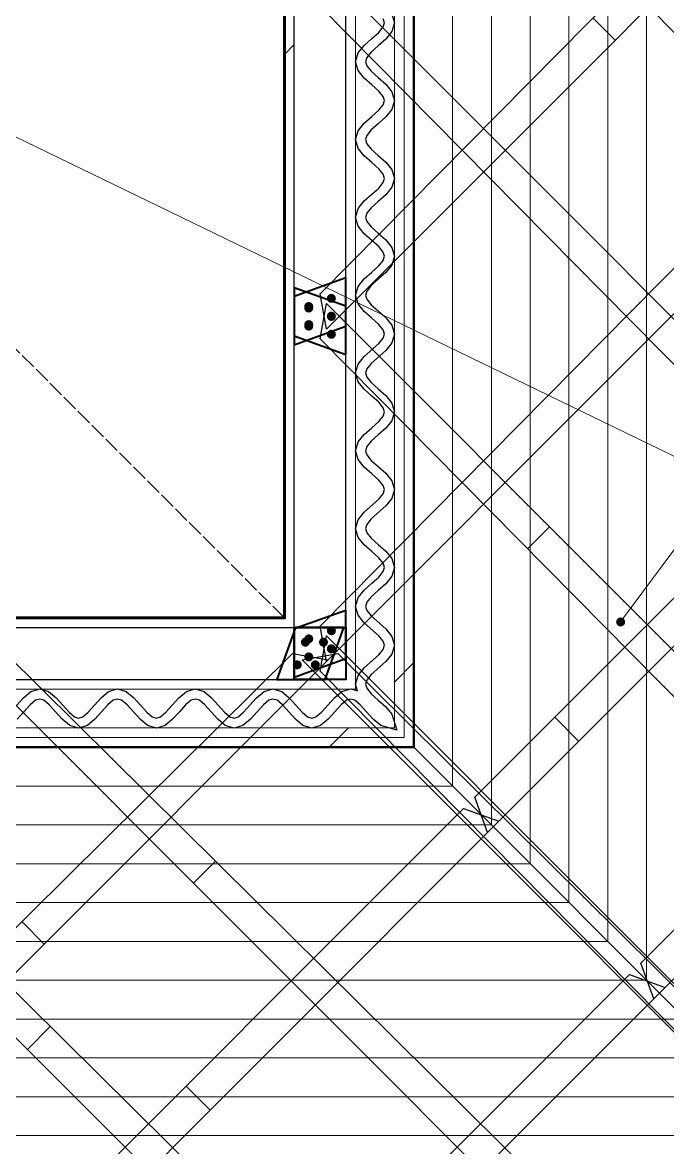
# Model space of a CAD drawing. Header units: millimetres. Extents: x 0 to 157872, y -2 to 14466.
# Drawn here: x 110923 to 113418, y 2237 to 6584 of the extents above; entities that cross this region are included whole.
import ezdxf

# ---------------------------------------------------------------- set-up
doc = ezdxf.new("R2010")
doc.units = ezdxf.units.MM
doc.linetypes.add('DASHED', pattern=[1.524, 1.27, -0.254])
for name, color, linetype, lineweight in [('ANNOTATION', 4, 'CONTINUOUS', 18), ('HATCH-CAST', 7, 'CONTINUOUS', 9), ('HATCH-INSULATION', 7, 'Continuous', 9), ('HATCH-PRINTED', 7, 'CONTINUOUS', 9), ('HIDDEN-AXIS', 8, 'DASHED', 18), ('LINES', 7, 'CONTINUOUS', 25), ('OUTLINE-CUT', 7, 'CONTINUOUS', 50), ('OUTLINE-FINE', 7, 'CONTINUOUS', 25), ('PRINTED-BEAD', 7, 'CONTINUOUS', 25)]:
    doc.layers.add(name, color=color, linetype=linetype, lineweight=lineweight)
pattern_1 = [(45, (0, 0), (-1425.35, 1425.35), []), (135, (0, 0), (-1425.35, -1425.35), [])]
pattern_2 = [(45, (0, 0), (-1425.35, 1425.35), [])]
pattern_3 = [(0, (0, 0), (442.9134, 885.827), [0, -885.827])]

msp = doc.modelspace()

# ---------------------------------------------------------------- hatches: boundary and pattern name
at = {"layer": 'ANNOTATION', "ltscale": 50}
h = msp.add_hatch(color=7, dxfattribs=at)
h.dxf.hatch_style = 1
edge = h.paths.add_edge_path()
edge.add_arc((113236.9, 4267.5), 17.5, 0, 360)
at = {"layer": 'HATCH-CAST', "ltscale": 50}
h = msp.add_hatch(dxfattribs=at)
h.set_pattern_fill('ANSI37', scale=25.19685)
h.set_pattern_definition(pattern_1)
h.paths.add_polyline_path([(114624.4, 1595.6), (104349.4, 1595.6), (104349.4, 11870.6), (114624.4, 11870.6)])
h.paths.add_polyline_path([(104574.4, 5673.7), (104574.4, 5223.7), (104549.7, 5155.1), (104574.4, 5130.4), (104574.4, 4482.6), (104549.7, 4457.9), (104574.4, 4389.3), (104574.4, 3939.3), (104549.7, 3870.7), (104574.4, 3846), (104574.4, 3198.3), (104549.7, 3173.6), (104574.4, 3105), (104574.4, 2655), (104549.7, 2586.4), (104574.4, 2561.7), (104574.4, 1913.9), (104549.7, 1889.2), (104549.8, 1888.8), (104505.8, 1845.3), (104574.4, 1820.6), (104599.1, 1752), (104642.6, 1796), (104643, 1795.9), (104667.7, 1820.6), (105315.5, 1820.6), (105340.2, 1795.9), (105408.8, 1820.6), (105858.8, 1820.6), (105927.4, 1795.9), (105952.1, 1820.6), (106599.8, 1820.6), (106624.5, 1795.9), (106693.1, 1820.6), (107143.1, 1820.6), (107211.7, 1795.9), (107236.4, 1820.6), (107884.2, 1820.6), (107908.9, 1795.9), (107977.5, 1820.6), (108427.5, 1820.6), (108496.1, 1795.9), (108520.8, 1820.6), (109168.6, 1820.6), (109193.3, 1795.9), (109261.9, 1820.6), (109711.9, 1820.6), (109780.5, 1795.9), (109805.2, 1820.6), (110453, 1820.6), (110477.7, 1795.9), (110546.3, 1820.6), (110996.3, 1820.6), (111064.9, 1795.9), (111089.6, 1820.6), (111737.3, 1820.6), (111762, 1795.9), (111830.6, 1820.6), (112280.6, 1820.6), (112349.2, 1795.9), (112373.9, 1820.6), (113021.7, 1820.6), (113046.4, 1795.9), (113115, 1820.6), (113565, 1820.6), (113633.6, 1795.9), (113658.3, 1820.6), (114306.1, 1820.6), (114330.8, 1795.9), (114331.1, 1796), (114374.7, 1752), (114399.4, 1820.6), (114468, 1845.3), (114424, 1888.8), (114424.1, 1889.2), (114399.4, 1913.9), (114399.4, 2561.7), (114424.1, 2586.4), (114399.4, 2655), (114399.4, 3105), (114424.1, 3173.6), (114399.4, 3198.3), (114399.4, 3846), (114424.1, 3870.7), (114399.4, 3939.3), (114399.4, 4389.3), (114424.1, 4457.9), (114399.4, 4482.6), (114399.4, 5130.4), (114424.1, 5155.1), (114399.4, 5223.7), (114399.4, 5673.7), (114424.1, 5742.3), (114399.4, 5767), (114399.4, 6414.8), (114424.1, 6439.5), (114399.4, 6508.1), (114399.4, 6958.1), (114424.1, 7026.7), (114399.4, 7051.4), (114399.4, 7699.2), (114424.1, 7723.9), (114399.4, 7792.5), (114399.4, 8242.5), (114424.1, 8311.1), (114399.4, 8335.8), (114399.4, 8983.5), (114424.1, 9008.2), (114399.4, 9076.8), (114399.4, 9526.8), (114424.1, 9595.4), (114399.4, 9620.1), (114399.4, 10267.9), (114424.1, 10292.6), (114399.4, 10361.2), (114399.4, 10811.2), (114424.1, 10879.8), (114399.4, 10904.5), (114399.4, 11552.3), (114424.1, 11577), (114424, 11577.3), (114468, 11620.9), (114399.4, 11645.6), (114374.7, 11714.2), (114331.1, 11670.2), (114330.8, 11670.3), (114306.1, 11645.6), (113658.3, 11645.6), (113633.6, 11670.3), (113565, 11645.6), (113115, 11645.6), (113046.4, 11670.3), (113021.7, 11645.6), (112373.9, 11645.6), (112349.2, 11670.3), (112280.6, 11645.6), (111830.6, 11645.6), (111762, 11670.3), (111737.3, 11645.6), (111089.6, 11645.6), (111064.9, 11670.3), (110996.3, 11645.6), (110546.3, 11645.6), (110477.7, 11670.3), (110453, 11645.6), (109805.2, 11645.6), (109780.5, 11670.3), (109711.9, 11645.6), (109261.9, 11645.6), (109193.3, 11670.3), (109168.6, 11645.6), (108520.8, 11645.6), (108496.1, 11670.3), (108427.5, 11645.6), (107977.5, 11645.6), (107908.9, 11670.3), (107884.2, 11645.6), (107236.4, 11645.6), (107211.7, 11670.3), (107143.1, 11645.6), (106693.1, 11645.6), (106624.5, 11670.3), (106599.8, 11645.6), (105952.1, 11645.6), (105927.4, 11670.3), (105858.8, 11645.6), (105408.8, 11645.6), (105340.2, 11670.3), (105315.5, 11645.6), (104667.7, 11645.6), (104643, 11670.3), (104642.6, 11670.2), (104599.1, 11714.2), (104574.4, 11645.6), (104505.8, 11620.9), (104549.8, 11577.3), (104549.7, 11577), (104574.4, 11552.3), (104574.4, 10904.5), (104549.7, 10879.8), (104574.4, 10811.2), (104574.4, 10361.2), (104549.7, 10292.6), (104574.4, 10267.9), (104574.4, 9620.1), (104549.7, 9595.4), (104574.4, 9526.8), (104574.4, 9076.8), (104549.7, 9008.2), (104574.4, 8983.5), (104574.4, 8335.8), (104549.7, 8311.1), (104574.4, 8242.5), (104574.4, 7792.5), (104549.7, 7723.9), (104574.4, 7699.2), (104574.4, 7051.4), (104549.7, 7026.7), (104574.4, 6958.1), (104574.4, 6508.1), (104549.7, 6439.5), (104574.4, 6414.8), (104574.4, 5767), (104549.7, 5742.3)])
h = msp.add_hatch(dxfattribs=at)
h.set_pattern_fill('ANSI37', scale=25.19685)
h.set_pattern_definition(pattern_1)
h.paths.add_polyline_path([(113984.3, 7284.1), (112436.9, 5736.7), (112436.9, 5902.5), (113894.1, 7375.3)])
h = msp.add_hatch(dxfattribs=at)
h.set_pattern_fill('ANSI37', scale=25.19685)
h.set_pattern_definition(pattern_1)
h.paths.add_polyline_path([(113894.1, 6090.9), (113345.5, 6645.3), (113433.3, 6733.1), (113984.3, 6182.1)])
h = msp.add_hatch(dxfattribs=at)
h.set_pattern_fill('ANSI37', scale=25.19685)
h.set_pattern_definition(pattern_1)
h.paths.add_polyline_path([(114424.1, 6439.5), (112436.9, 4452.3), (112436.9, 4618.1), (114374.7, 6576.7)])
h = msp.add_hatch(dxfattribs=at)
h.set_pattern_fill('ANSI37', scale=25.19685)
h.set_pattern_definition(pattern_1)
h.paths.add_polyline_path([(112436.9, 6279.4), (112436.9, 6445.1), (112706.8, 6175.2), (112623.3, 6090.9)])
h = msp.add_hatch(dxfattribs=at)
h.set_pattern_fill('ANSI37', scale=25.19685)
h.set_pattern_definition(pattern_1)
h.paths.add_polyline_path([(112791.1, 6090.9), (113345.5, 5536.5), (113258.7, 5448.7), (112706.8, 6006.6)])
h = msp.add_hatch(dxfattribs=at)
h.set_pattern_fill('ANSI37', scale=25.19685)
h.set_pattern_definition(pattern_1)
h.paths.add_polyline_path([(112174.4, 5596.8), (112174.4, 5410.2), (111974.4, 5338.2), (111974.4, 5524.8)])
h = msp.add_hatch(dxfattribs=at)
h.set_pattern_fill('ANSI37', scale=25.19685)
h.set_pattern_definition(pattern_1)
h.paths.add_polyline_path([(112022.3, 5542), (111974.4, 5524.8), (111974.4, 5559.3)])
h = msp.add_hatch(dxfattribs=at)
h.set_pattern_fill('ANSI37', scale=25.19685)
h.set_pattern_definition(pattern_1)
h.paths.add_polyline_path([(113433.3, 5448.7), (113982.2, 4899.8), (113891.5, 4809.1), (113345.5, 5360.9)])
h = msp.add_hatch(dxfattribs=at)
h.set_pattern_fill('ANSI37', scale=25.19685)
h.set_pattern_definition(pattern_1)
h.paths.add_polyline_path([(112022.3, 5355.4), (112174.4, 5410.2), (112174.4, 5300.7)])
h = msp.add_hatch(dxfattribs=at)
h.set_pattern_fill('ANSI37', scale=25.19685)
h.set_pattern_definition(pattern_1)
h.paths.add_polyline_path([(114374.7, 5292.3), (114424.1, 5155.1), (112722.5, 3453.6), (112673.1, 3590.8)])
h = msp.add_hatch(dxfattribs=at)
h.set_pattern_fill('ANSI37', scale=25.19685)
h.set_pattern_definition(pattern_1)
h.paths.add_polyline_path([(112623.3, 4806.5), (112436.9, 4995), (112436.9, 5160.8), (112706.8, 4890.9)])
h = msp.add_hatch(dxfattribs=at)
h.set_pattern_fill('ANSI37', scale=25.19685)
h.set_pattern_definition(pattern_1)
h.paths.add_polyline_path([(112791.1, 4806.5), (113340, 4257.6), (113252.7, 4170.4), (112706.8, 4722.2)])
h = msp.add_hatch(dxfattribs=at)
h.set_pattern_fill('ANSI37', scale=25.19685)
h.set_pattern_definition(pattern_1)
h.paths.add_polyline_path([(111988.8, 4245.6), (112174.4, 4312.4), (112174.4, 4245.6)])
h = msp.add_hatch(dxfattribs=at)
h.set_pattern_fill('ANSI37', scale=25.19685)
h.set_pattern_definition(pattern_1)
h.paths.add_polyline_path([(111974.4, 4231.1), (111974.4, 4053.8), (111974.4, 4045.6), (111907.6, 4045.6)])
h = msp.add_hatch(dxfattribs=at)
h.set_pattern_fill('ANSI37', scale=25.19685)
h.set_pattern_definition(pattern_1)
h.paths.add_polyline_path([(112174.4, 4245.6), (112174.4, 4045.6), (111974.4, 4045.6), (111974.4, 4245.6)])
h = msp.add_hatch(dxfattribs=at)
h.set_pattern_fill('ANSI37', scale=25.19685)
h.set_pattern_definition(pattern_1)
h.paths.add_polyline_path([(113433.3, 4164.3), (113982.2, 3615.5), (113891.5, 3524.7), (113345.5, 4076.6)])
h = msp.add_hatch(dxfattribs=at)
h.set_pattern_fill('ANSI37', scale=25.19685)
h.set_pattern_definition(pattern_1)
h.paths.add_polyline_path([(114374.7, 4007.9), (114424.1, 3870.7), (113364.7, 2811.4), (113315.3, 2948.6)])
h = msp.add_hatch(dxfattribs=at)
h.set_pattern_fill('ANSI37', scale=25.19685)
h.set_pattern_definition(pattern_1)
h.paths.add_polyline_path([(112688.4, 3606), (112436.9, 3854.8), (112436.9, 3876.4), (112697.8, 3615.5)])
h = msp.add_hatch(dxfattribs=at)
h.set_pattern_fill('ANSI37', scale=25.19685)
h.set_pattern_definition(pattern_1)
h.paths.add_polyline_path([(112697.8, 3522.2), (112629.2, 3546.9), (112604.5, 3522.2), (112343.6, 3783.1), (112436.9, 3783.1), (112436.9, 3854.8), (112688.4, 3606), (112673.1, 3590.8)])
h = msp.add_hatch(dxfattribs=at)
h.set_pattern_fill('ANSI37', scale=25.19685)
h.set_pattern_definition(pattern_1)
h.paths.add_polyline_path([(109643.3, 1845.3), (111601.9, 3783.1), (111767.7, 3783.1), (109780.5, 1795.9)])
h = msp.add_hatch(dxfattribs=at)
h.set_pattern_fill('ANSI37', scale=25.19685)
h.set_pattern_definition(pattern_1)
h.paths.add_polyline_path([(111329.1, 3513.2), (111059.2, 3783.1), (111225, 3783.1), (111413.5, 3596.6)])
h = msp.add_hatch(dxfattribs=at)
h.set_pattern_fill('ANSI37', scale=25.19685)
h.set_pattern_definition(pattern_1)
h.paths.add_polyline_path([(112629.2, 3546.9), (112697.8, 3522.2), (112722.5, 3453.6), (111064.9, 1795.9), (110927.7, 1845.3)])
h = msp.add_hatch(dxfattribs=at)
h.set_pattern_fill('ANSI37', scale=25.19685)
h.set_pattern_definition(pattern_1)
h.paths.add_polyline_path([(113334, 2967.2), (112782.2, 3513.2), (112791.1, 3522.2), (113340, 2973.3)])
h = msp.add_hatch(dxfattribs=at)
h.set_pattern_fill('ANSI37', scale=25.19685)
h.set_pattern_definition(pattern_1)
h.paths.add_polyline_path([(111962.3, 2880), (111413.5, 3428.9), (111497.8, 3513.2), (112049.6, 2967.2)])
h = msp.add_hatch(dxfattribs=at)
h.set_pattern_fill('ANSI37', scale=25.19685)
h.set_pattern_definition(pattern_1)
h.paths.add_polyline_path([(113334, 2967.2), (113315.3, 2948.6), (113340, 2880), (113271.4, 2904.7), (113246.7, 2880), (112697.8, 3428.9), (112722.5, 3453.6), (112766.4, 3497.5), (112782.2, 3513.2)])
h = msp.add_hatch(dxfattribs=at)
h.set_pattern_fill('ANSI37', scale=25.19685)
h.set_pattern_definition(pattern_1)
h.paths.add_polyline_path([(110859, 2874.4), (111410.9, 2328.5), (111320.2, 2237.8), (110771.3, 2786.7)])
h = msp.add_hatch(dxfattribs=at)
h.set_pattern_fill('ANSI37', scale=25.19685)
h.set_pattern_definition(pattern_1)
h.paths.add_polyline_path([(112604.5, 2237.8), (112055.6, 2786.7), (112143.4, 2874.4), (112695.2, 2328.5)])
h = msp.add_hatch(dxfattribs=at)
h.set_pattern_fill('ANSI37', scale=25.19685)
h.set_pattern_definition(pattern_1)
h.paths.add_polyline_path([(113364.7, 2811.4), (112349.2, 1795.9), (112212, 1845.3), (113271.4, 2904.7), (113340, 2880)])
h = msp.add_hatch(dxfattribs=at)
h.set_pattern_fill('ANSI37', scale=25.19685)
h.set_pattern_definition(pattern_1)
h.paths.add_polyline_path([(113340, 2786.7), (113364.7, 2811.4), (113364.7, 2811.4), (113427.8, 2874.4), (113979.6, 2328.5), (113957.5, 2306.4), (113982.2, 2237.8), (113913.6, 2262.5), (113888.9, 2237.8)])
at = {"layer": 'HATCH-INSULATION', "ltscale": 50}
h = msp.add_hatch(dxfattribs=at)
h.set_pattern_fill('DOTS', scale=23.622047)
h.set_pattern_definition(pattern_3)
h.paths.add_polyline_path([(112245.2, 6495.6), (112221.3, 6466.5), (112211.9, 6435.2), (112211.9, 6730.3), (112221.3, 6699), (112245.2, 6670), (112274.4, 6643.9), (112301.5, 6619.8), (112318.7, 6598.8), (112323.6, 6582.8), (112318.7, 6566.7), (112301.5, 6545.7), (112274.4, 6521.6)])
h = msp.add_hatch(dxfattribs=at)
h.set_pattern_fill('DOTS', scale=23.622047)
h.set_pattern_definition(pattern_3)
h.paths.add_polyline_path([(112328.6, 6519.6), (112352.5, 6548.7), (112361.9, 6580), (112361.9, 6284.9), (112352.5, 6316.2), (112328.6, 6345.2), (112299.4, 6371.3), (112272.3, 6395.4), (112255, 6416.4), (112250.2, 6432.4), (112255, 6448.5), (112272.3, 6469.5), (112299.4, 6493.6)])
h = msp.add_hatch(dxfattribs=at)
h.set_pattern_fill('DOTS', scale=23.622047)
h.set_pattern_definition(pattern_3)
h.paths.add_polyline_path([(112245.2, 6194.9), (112221.3, 6165.8), (112211.9, 6134.5), (112211.9, 6429.7), (112221.3, 6398.4), (112245.2, 6369.3), (112274.4, 6343.3), (112301.5, 6319.2), (112318.7, 6298.2), (112323.6, 6282.1), (112318.7, 6266.1), (112301.5, 6245), (112274.4, 6220.9)])
h = msp.add_hatch(dxfattribs=at)
h.set_pattern_fill('DOTS', scale=23.622047)
h.set_pattern_definition(pattern_3)
h.paths.add_polyline_path([(112328.6, 6219), (112352.5, 6248.1), (112361.9, 6279.3), (112361.9, 5984.2), (112352.5, 6015.5), (112328.6, 6044.6), (112299.4, 6070.6), (112272.3, 6094.7), (112255, 6115.7), (112250.2, 6131.8), (112255, 6147.8), (112272.3, 6168.9), (112299.4, 6192.9)])
h = msp.add_hatch(dxfattribs=at)
h.set_pattern_fill('DOTS', scale=23.622047)
h.set_pattern_definition(pattern_3)
h.paths.add_polyline_path([(112245.2, 5894.3), (112221.3, 5865.2), (112211.9, 5833.9), (112211.9, 6129), (112221.3, 6097.7), (112245.2, 6068.6), (112274.4, 6042.6), (112301.5, 6018.5), (112318.7, 5997.5), (112323.6, 5981.4), (112318.7, 5965.4), (112301.5, 5944.4), (112274.4, 5920.3)])
h = msp.add_hatch(dxfattribs=at)
h.set_pattern_fill('DOTS', scale=23.622047)
h.set_pattern_definition(pattern_3)
h.paths.add_polyline_path([(112328.6, 5918.3), (112352.5, 5947.4), (112361.9, 5978.7), (112361.9, 5683.5), (112352.5, 5714.8), (112328.6, 5743.9), (112299.4, 5770), (112272.3, 5794), (112255, 5815.1), (112250.2, 5831.1), (112255, 5847.2), (112272.3, 5868.2), (112299.4, 5892.3)])
h = msp.add_hatch(dxfattribs=at)
h.set_pattern_fill('DOTS', scale=23.622047)
h.set_pattern_definition(pattern_3)
h.paths.add_polyline_path([(112245.2, 5593.6), (112221.3, 5564.5), (112211.9, 5533.2), (112211.9, 5828.4), (112221.3, 5797.1), (112245.2, 5768), (112274.4, 5742), (112301.5, 5717.9), (112318.7, 5696.8), (112323.6, 5680.8), (112318.7, 5664.7), (112301.5, 5643.7), (112274.4, 5619.6)])
h = msp.add_hatch(dxfattribs=at)
h.set_pattern_fill('DOTS', scale=23.622047)
h.set_pattern_definition(pattern_3)
h.paths.add_polyline_path([(112328.6, 5617.7), (112352.5, 5646.7), (112361.9, 5678), (112361.9, 5382.9), (112352.5, 5414.2), (112328.6, 5443.3), (112299.4, 5469.3), (112272.3, 5493.4), (112255, 5514.4), (112250.2, 5530.5), (112255, 5546.5), (112272.3, 5567.5), (112299.4, 5591.6)])
h = msp.add_hatch(dxfattribs=at)
h.set_pattern_fill('DOTS', scale=23.622047)
h.set_pattern_definition(pattern_3)
h.paths.add_polyline_path([(112211.9, 5527.7), (112221.3, 5496.4), (112245.2, 5467.3), (112274.4, 5441.3), (112301.5, 5417.2), (112318.7, 5396.2), (112323.6, 5380.1), (112318.7, 5364.1), (112301.5, 5343.1), (112245.2, 5292.9), (112221.3, 5263.9), (112211.9, 5232.6)])
h = msp.add_hatch(dxfattribs=at)
h.set_pattern_fill('DOTS', scale=23.622047)
h.set_pattern_definition(pattern_3)
h.paths.add_polyline_path([(112361.9, 5082.2), (112352.5, 5113.5), (112328.6, 5142.6), (112299.4, 5168.6), (112272.3, 5192.7), (112255, 5213.7), (112250.2, 5229.8), (112255, 5245.9), (112272.3, 5266.9), (112328.6, 5317), (112352.5, 5346.1), (112361.9, 5377.4)])
h = msp.add_hatch(dxfattribs=at)
h.set_pattern_fill('DOTS', scale=23.622047)
h.set_pattern_definition(pattern_3)
h.paths.add_polyline_path([(112245.2, 4992.3), (112221.3, 4963.2), (112211.9, 4931.9), (112211.9, 5227), (112221.3, 5195.7), (112245.2, 5166.7), (112274.4, 5140.6), (112301.5, 5116.6), (112318.7, 5095.5), (112323.6, 5079.5), (112318.7, 5063.4), (112301.5, 5042.4), (112274.4, 5018.3)])
h = msp.add_hatch(dxfattribs=at)
h.set_pattern_fill('DOTS', scale=23.622047)
h.set_pattern_definition(pattern_3)
h.paths.add_polyline_path([(112328.6, 5016.3), (112352.5, 5045.4), (112361.9, 5076.7), (112361.9, 4781.6), (112352.5, 4812.9), (112328.6, 4842), (112299.4, 4868), (112272.3, 4892.1), (112255, 4913.1), (112250.2, 4929.1), (112255, 4945.2), (112272.3, 4966.2), (112299.4, 4990.3)])
h = msp.add_hatch(dxfattribs=at)
h.set_pattern_fill('DOTS', scale=23.622047)
h.set_pattern_definition(pattern_3)
h.paths.add_polyline_path([(112211.9, 4926.4), (112221.3, 4895.1), (112245.2, 4866), (112274.4, 4840), (112301.5, 4815.9), (112318.7, 4794.9), (112323.6, 4778.8), (112318.7, 4762.8), (112301.5, 4741.7), (112245.2, 4691.6), (112221.3, 4662.5), (112211.9, 4631.2)])
h = msp.add_hatch(dxfattribs=at)
h.set_pattern_fill('DOTS', scale=23.622047)
h.set_pattern_definition(pattern_3)
h.paths.add_polyline_path([(112361.9, 4480.9), (112352.5, 4512.2), (112328.6, 4541.3), (112299.4, 4567.3), (112272.3, 4591.4), (112255, 4612.4), (112250.2, 4628.5), (112255, 4644.5), (112272.3, 4665.6), (112328.6, 4715.7), (112352.5, 4744.8), (112361.9, 4776.1)])
h = msp.add_hatch(dxfattribs=at)
h.set_pattern_fill('DOTS', scale=23.622047)
h.set_pattern_definition(pattern_3)
h.paths.add_polyline_path([(112245.2, 4391), (112221.3, 4361.9), (112211.9, 4330.6), (112211.9, 4625.7), (112221.3, 4594.4), (112245.2, 4565.3), (112274.4, 4539.3), (112301.5, 4515.2), (112318.7, 4494.2), (112323.6, 4478.2), (112318.7, 4462.1), (112301.5, 4441.1), (112274.4, 4417)])
h = msp.add_hatch(dxfattribs=at)
h.set_pattern_fill('DOTS', scale=23.622047)
h.set_pattern_definition(pattern_3)
h.paths.add_polyline_path([(112361.9, 4180.3), (112352.5, 4211.6), (112328.6, 4240.6), (112272.3, 4290.8), (112255, 4311.8), (112250.2, 4327.8), (112255, 4343.9), (112272.3, 4364.9), (112299.4, 4389), (112328.6, 4415), (112352.5, 4444.1), (112361.9, 4475.4)])
h = msp.add_hatch(dxfattribs=at)
h.set_pattern_fill('DOTS', scale=23.622047)
h.set_pattern_definition(pattern_3)
h.paths.add_polyline_path([(112301.5, 4214.6), (112318.7, 4193.6), (112323.6, 4177.5), (112318.7, 4161.4), (112301.5, 4140.4), (112245.2, 4090.3), (112221.3, 4061.2), (112211.9, 4029.9), (112211.9, 4325.1), (112221.3, 4293.8), (112245.2, 4264.7)])
h = msp.add_hatch(dxfattribs=at)
h.set_pattern_fill('DOTS', scale=23.622047)
h.set_pattern_definition(pattern_3)
h.paths.add_polyline_path([(112361.9, 3879.6), (112352.5, 3910.9), (112328.6, 3940), (112299.4, 3966), (112272.3, 3990.1), (112255, 4011.1), (112250.2, 4027.2), (112255, 4043.2), (112272.3, 4064.3), (112328.6, 4114.4), (112352.5, 4143.4), (112361.9, 4174.7)])
h = msp.add_hatch(dxfattribs=at)
h.set_pattern_fill('DOTS', scale=23.622047)
h.set_pattern_definition(pattern_3)
h.paths.add_polyline_path([(110752.7, 3974.8), (110723.6, 3998.7), (110692.3, 4008.1), (110987.4, 4008.1), (110956.1, 3998.7), (110927, 3974.8), (110901, 3945.6), (110876.9, 3918.5), (110855.9, 3901.3), (110839.9, 3896.4), (110823.8, 3901.3), (110802.8, 3918.5), (110778.7, 3945.6)])
h = msp.add_hatch(dxfattribs=at)
h.set_pattern_fill('DOTS', scale=23.622047)
h.set_pattern_definition(pattern_3)
h.paths.add_polyline_path([(111288.1, 4008.1), (111256.8, 3998.7), (111227.7, 3974.8), (111201.7, 3945.6), (111177.6, 3918.5), (111156.6, 3901.3), (111140.5, 3896.4), (111124.5, 3901.3), (111103.4, 3918.5), (111053.3, 3974.8), (111024.2, 3998.7), (110992.9, 4008.1)])
h = msp.add_hatch(dxfattribs=at)
h.set_pattern_fill('DOTS', scale=23.622047)
h.set_pattern_definition(pattern_3)
h.paths.add_polyline_path([(111588.7, 4008.1), (111557.4, 3998.7), (111528.4, 3974.8), (111502.3, 3945.6), (111478.2, 3918.5), (111457.2, 3901.3), (111441.2, 3896.4), (111425.1, 3901.3), (111404.1, 3918.5), (111354, 3974.8), (111324.9, 3998.7), (111293.6, 4008.1)])
h = msp.add_hatch(dxfattribs=at)
h.set_pattern_fill('DOTS', scale=23.622047)
h.set_pattern_definition(pattern_3)
h.paths.add_polyline_path([(111889.4, 4008.1), (111858.1, 3998.7), (111829, 3974.8), (111803, 3945.6), (111778.9, 3918.5), (111757.9, 3901.3), (111741.8, 3896.4), (111725.8, 3901.3), (111704.7, 3918.5), (111654.6, 3974.8), (111625.5, 3998.7), (111594.3, 4008.1)])
h = msp.add_hatch(dxfattribs=at)
h.set_pattern_fill('DOTS', scale=23.622047)
h.set_pattern_definition(pattern_3)
h.paths.add_polyline_path([(112079.6, 3918.5), (112058.5, 3901.3), (112042.5, 3896.4), (112026.4, 3901.3), (112005.4, 3918.5), (111955.3, 3974.8), (111926.2, 3998.7), (111894.9, 4008.1), (112190.1, 4008.1), (112158.8, 3998.7), (112129.7, 3974.8)])
h = msp.add_hatch(dxfattribs=at)
h.set_pattern_fill('DOTS', scale=23.622047)
h.set_pattern_definition(pattern_3)
h.paths.add_polyline_path([(112211.9, 4008.1), (112211.9, 4024.4), (112218.9, 4001.1), (112195.6, 4008.1)])
h = msp.add_hatch(dxfattribs=at)
h.set_pattern_fill('DOTS', scale=23.622047)
h.set_pattern_definition(pattern_3)
h.paths.add_polyline_path([(110842.6, 3858.1), (110873.9, 3867.5), (110903, 3891.4), (110929, 3920.6), (110953.1, 3947.7), (110974.1, 3964.9), (110990.2, 3969.8), (111006.2, 3964.9), (111027.3, 3947.7), (111077.4, 3891.4), (111106.5, 3867.5), (111137.7, 3858.1)])
h = msp.add_hatch(dxfattribs=at)
h.set_pattern_fill('DOTS', scale=23.622047)
h.set_pattern_definition(pattern_3)
h.paths.add_polyline_path([(111143.3, 3858.1), (111174.6, 3867.5), (111203.6, 3891.4), (111229.7, 3920.6), (111253.8, 3947.7), (111274.8, 3964.9), (111290.8, 3969.8), (111306.9, 3964.9), (111327.9, 3947.7), (111378, 3891.4), (111407.1, 3867.5), (111438.4, 3858.1)])
h = msp.add_hatch(dxfattribs=at)
h.set_pattern_fill('DOTS', scale=23.622047)
h.set_pattern_definition(pattern_3)
h.paths.add_polyline_path([(111443.9, 3858.1), (111475.2, 3867.5), (111504.3, 3891.4), (111530.3, 3920.6), (111554.4, 3947.7), (111575.4, 3964.9), (111591.5, 3969.8), (111607.5, 3964.9), (111628.6, 3947.7), (111678.7, 3891.4), (111707.8, 3867.5), (111739.1, 3858.1)])
h = msp.add_hatch(dxfattribs=at)
h.set_pattern_fill('DOTS', scale=23.622047)
h.set_pattern_definition(pattern_3)
h.paths.add_polyline_path([(111744.6, 3858.1), (111775.9, 3867.5), (111805, 3891.4), (111831, 3920.6), (111855.1, 3947.7), (111876.1, 3964.9), (111892.2, 3969.8), (111908.2, 3964.9), (111929.2, 3947.7), (111979.3, 3891.4), (112008.4, 3867.5), (112039.7, 3858.1)])
h = msp.add_hatch(dxfattribs=at)
h.set_pattern_fill('DOTS', scale=23.622047)
h.set_pattern_definition(pattern_3)
h.paths.add_polyline_path([(112045.2, 3858.1), (112076.5, 3867.5), (112105.6, 3891.4), (112155.7, 3947.7), (112176.8, 3964.9), (112192.8, 3969.8), (112208.9, 3964.9), (112229.9, 3947.7), (112254, 3920.6), (112280, 3891.4), (112309.1, 3867.5), (112340.4, 3858.1)])
at = {"layer": 'HATCH-PRINTED', "ltscale": 50}
h = msp.add_hatch(dxfattribs=at)
h.set_pattern_fill('ANSI31', scale=25.19685)
h.set_pattern_definition(pattern_2)
h.paths.add_polyline_path([(112436.9, 9683.1), (112436.9, 3783.1), (106536.9, 3783.1), (106536.9, 9683.1)])
h.paths.add_polyline_path([(112361.9, 7782.6), (112362.7, 7785.4), (112361.9, 7788.2), (112361.9, 8083.3), (112362.7, 8086.1), (112361.9, 8088.8), (112361.9, 8384), (112362.7, 8386.7), (112361.9, 8389.5), (112361.9, 8684.6), (112362.7, 8687.4), (112361.9, 8690.1), (112361.9, 8985.3), (112362.7, 8988), (112361.9, 8990.8), (112361.9, 9285.9), (112362.7, 9288.7), (112361.9, 9291.4), (112361.9, 9586.6), (112371.1, 9617.3), (112340.4, 9608.1), (112045.2, 9608.1), (112042.5, 9608.9), (112039.7, 9608.1), (111744.6, 9608.1), (111741.8, 9608.9), (111739.1, 9608.1), (111443.9, 9608.1), (111441.2, 9608.9), (111438.4, 9608.1), (111143.3, 9608.1), (111140.5, 9608.9), (111137.7, 9608.1), (110842.6, 9608.1), (110839.9, 9608.9), (110837.1, 9608.1), (110542, 9608.1), (110539.2, 9608.9), (110536.4, 9608.1), (110241.3, 9608.1), (110238.5, 9608.9), (110235.8, 9608.1), (109940.6, 9608.1), (109937.9, 9608.9), (109935.1, 9608.1), (109640, 9608.1), (109637.2, 9608.9), (109634.5, 9608.1), (109339.3, 9608.1), (109336.6, 9608.9), (109333.8, 9608.1), (109038.7, 9608.1), (109035.9, 9608.9), (109033.1, 9608.1), (108738, 9608.1), (108735.2, 9608.9), (108732.5, 9608.1), (108437.3, 9608.1), (108434.6, 9608.9), (108431.8, 9608.1), (108136.7, 9608.1), (108133.9, 9608.9), (108131.2, 9608.1), (107836, 9608.1), (107833.3, 9608.9), (107830.5, 9608.1), (107535.4, 9608.1), (107532.6, 9608.9), (107529.9, 9608.1), (107234.7, 9608.1), (107232, 9608.9), (107229.2, 9608.1), (106934.1, 9608.1), (106931.3, 9608.9), (106928.5, 9608.1), (106633.4, 9608.1), (106602.6, 9617.3), (106611.9, 9586.6), (106611.9, 9291.4), (106611.1, 9288.7), (106611.9, 9285.9), (106611.9, 8990.8), (106611.1, 8988), (106611.9, 8985.3), (106611.9, 8690.1), (106611.1, 8687.4), (106611.9, 8684.6), (106611.9, 8389.5), (106611.1, 8386.7), (106611.9, 8384), (106611.9, 8088.8), (106611.1, 8086.1), (106611.9, 8083.3), (106611.9, 7788.2), (106611.1, 7785.4), (106611.9, 7782.6), (106611.9, 7487.5), (106611.1, 7484.7), (106611.9, 7482), (106611.9, 7186.8), (106611.1, 7184.1), (106611.9, 7181.3), (106611.9, 6886.2), (106611.1, 6883.4), (106611.9, 6880.7), (106611.9, 6585.5), (106611.1, 6582.8), (106611.9, 6580), (106611.9, 6284.9), (106611.1, 6282.1), (106611.9, 6279.3), (106611.9, 5984.2), (106611.1, 5981.4), (106611.9, 5978.7), (106611.9, 5683.5), (106611.1, 5680.8), (106611.9, 5678), (106611.9, 5382.9), (106611.1, 5380.1), (106611.9, 5377.4), (106611.9, 5082.2), (106611.1, 5079.5), (106611.9, 5076.7), (106611.9, 4781.6), (106611.1, 4778.8), (106611.9, 4776.1), (106611.9, 4480.9), (106611.1, 4478.2), (106611.9, 4475.4), (106611.9, 4180.3), (106611.1, 4177.5), (106611.9, 4174.7), (106611.9, 3879.6), (106602.6, 3848.8), (106633.4, 3858.1), (106928.5, 3858.1), (106931.3, 3857.3), (106934.1, 3858.1), (107229.2, 3858.1), (107232, 3857.3), (107234.7, 3858.1), (107529.9, 3858.1), (107532.6, 3857.3), (107535.4, 3858.1), (107830.5, 3858.1), (107833.3, 3857.3), (107836, 3858.1), (108131.2, 3858.1), (108133.9, 3857.3), (108136.7, 3858.1), (108431.8, 3858.1), (108434.6, 3857.3), (108437.3, 3858.1), (108732.5, 3858.1), (108735.2, 3857.3), (108738, 3858.1), (109033.1, 3858.1), (109035.9, 3857.3), (109038.7, 3858.1), (109333.8, 3858.1), (109336.6, 3857.3), (109339.3, 3858.1), (109634.5, 3858.1), (109637.2, 3857.3), (109640, 3858.1), (109935.1, 3858.1), (109937.9, 3857.3), (109940.6, 3858.1), (110235.8, 3858.1), (110238.5, 3857.3), (110241.3, 3858.1), (110536.4, 3858.1), (110539.2, 3857.3), (110542, 3858.1), (110837.1, 3858.1), (110839.9, 3857.3), (110842.6, 3858.1), (111137.7, 3858.1), (111140.5, 3857.3), (111143.3, 3858.1), (111438.4, 3858.1), (111441.2, 3857.3), (111443.9, 3858.1), (111739.1, 3858.1), (111741.8, 3857.3), (111744.6, 3858.1), (112039.7, 3858.1), (112042.5, 3857.3), (112045.2, 3858.1), (112340.4, 3858.1), (112371.1, 3848.8), (112361.9, 3879.6), (112361.9, 4174.7), (112362.7, 4177.5), (112361.9, 4180.3), (112361.9, 4475.4), (112362.7, 4478.2), (112361.9, 4480.9), (112361.9, 4776.1), (112362.7, 4778.8), (112361.9, 4781.6), (112361.9, 5076.7), (112362.7, 5079.5), (112361.9, 5082.2), (112361.9, 5377.4), (112362.7, 5380.1), (112361.9, 5382.9), (112361.9, 5678), (112362.7, 5680.8), (112361.9, 5683.5), (112361.9, 5978.7), (112362.7, 5981.4), (112361.9, 5984.2), (112361.9, 6279.3), (112362.7, 6282.1), (112361.9, 6284.9), (112361.9, 6580), (112362.7, 6582.8), (112361.9, 6585.5), (112361.9, 6880.7), (112362.7, 6883.4), (112361.9, 6886.2), (112361.9, 7181.3), (112362.7, 7184.1), (112361.9, 7186.8), (112361.9, 7482), (112362.7, 7484.7), (112361.9, 7487.5)])
h = msp.add_hatch(dxfattribs=at)
h.set_pattern_fill('ANSI31', scale=25.19685)
h.set_pattern_definition(pattern_2)
h.paths.add_polyline_path([(108587.7, 4008.1), (108584.9, 4008.9), (108582.2, 4008.1), (108287, 4008.1), (108284.3, 4008.9), (108281.5, 4008.1), (107986.4, 4008.1), (107983.6, 4008.9), (107980.8, 4008.1), (107685.7, 4008.1), (107682.9, 4008.9), (107680.2, 4008.1), (107385, 4008.1), (107382.3, 4008.9), (107379.5, 4008.1), (107084.4, 4008.1), (107081.6, 4008.9), (107078.9, 4008.1), (106783.7, 4008.1), (106781, 4008.9), (106778.2, 4008.1), (106761.9, 4008.1), (106761.9, 4024.4), (106762.7, 4027.2), (106761.9, 4029.9), (106761.9, 4325.1), (106762.7, 4327.8), (106761.9, 4330.6), (106761.9, 4625.7), (106762.7, 4628.5), (106761.9, 4631.2), (106761.9, 4926.4), (106762.7, 4929.1), (106761.9, 4931.9), (106761.9, 5227), (106762.7, 5229.8), (106761.9, 5232.6), (106761.9, 5527.7), (106762.7, 5530.5), (106761.9, 5533.2), (106761.9, 5828.4), (106762.7, 5831.1), (106761.9, 5833.9), (106761.9, 6129), (106762.7, 6131.8), (106761.9, 6134.5), (106761.9, 6429.7), (106762.7, 6432.4), (106761.9, 6435.2), (106761.9, 6730.3), (106762.7, 6733.1), (106761.9, 6735.9), (106761.9, 7031), (106762.7, 7033.8), (106761.9, 7036.5), (106761.9, 7331.7), (106762.7, 7334.4), (106761.9, 7337.2), (106761.9, 7632.3), (106762.7, 7635.1), (106761.9, 7637.8), (106761.9, 7933), (106762.7, 7935.7), (106761.9, 7938.5), (106761.9, 8233.6), (106762.7, 8236.4), (106761.9, 8239.1), (106761.9, 8534.3), (106762.7, 8537), (106761.9, 8539.8), (106761.9, 8834.9), (106762.7, 8837.7), (106761.9, 8840.5), (106761.9, 9135.6), (106762.7, 9138.4), (106761.9, 9141.1), (106761.9, 9436.3), (106762.7, 9439), (106761.9, 9441.8), (106761.9, 9458.1), (106778.2, 9458.1), (106781, 9457.3), (106783.7, 9458.1), (107078.9, 9458.1), (107081.6, 9457.3), (107084.4, 9458.1), (107379.5, 9458.1), (107382.3, 9457.3), (107385, 9458.1), (107680.2, 9458.1), (107682.9, 9457.3), (107685.7, 9458.1), (107980.8, 9458.1), (107983.6, 9457.3), (107986.4, 9458.1), (108281.5, 9458.1), (108284.3, 9457.3), (108287, 9458.1), (108582.2, 9458.1), (108584.9, 9457.3), (108587.7, 9458.1), (108882.8, 9458.1), (108885.6, 9457.3), (108888.3, 9458.1), (109183.5, 9458.1), (109186.2, 9457.3), (109189, 9458.1), (109484.1, 9458.1), (109486.9, 9457.3), (109489.6, 9458.1), (109784.8, 9458.1), (109787.5, 9457.3), (109790.3, 9458.1), (110085.4, 9458.1), (110088.2, 9457.3), (110091, 9458.1), (110386.1, 9458.1), (110388.9, 9457.3), (110391.6, 9458.1), (110686.8, 9458.1), (110689.5, 9457.3), (110692.3, 9458.1), (110987.4, 9458.1), (110990.2, 9457.3), (110992.9, 9458.1), (111288.1, 9458.1), (111290.8, 9457.3), (111293.6, 9458.1), (111588.7, 9458.1), (111591.5, 9457.3), (111594.3, 9458.1), (111889.4, 9458.1), (111892.2, 9457.3), (111894.9, 9458.1), (112190.1, 9458.1), (112192.8, 9457.3), (112195.6, 9458.1), (112211.9, 9458.1), (112211.9, 9441.8), (112211.1, 9439), (112211.9, 9436.3), (112211.9, 9141.1), (112211.1, 9138.4), (112211.9, 9135.6), (112211.9, 8840.5), (112211.1, 8837.7), (112211.9, 8834.9), (112211.9, 8539.8), (112211.1, 8537), (112211.9, 8534.3), (112211.9, 8239.1), (112211.1, 8236.4), (112211.9, 8233.6), (112211.9, 7938.5), (112211.1, 7935.7), (112211.9, 7933), (112211.9, 7637.8), (112211.1, 7635.1), (112211.9, 7632.3), (112211.9, 7337.2), (112211.1, 7334.4), (112211.9, 7331.7), (112211.9, 7036.5), (112211.1, 7033.8), (112211.9, 7031), (112211.9, 6735.9), (112211.1, 6733.1), (112211.9, 6730.3), (112211.9, 6435.2), (112211.1, 6432.4), (112211.9, 6429.7), (112211.9, 6134.5), (112211.1, 6131.8), (112211.9, 6129), (112211.9, 5833.9), (112211.1, 5831.1), (112211.9, 5828.4), (112211.9, 5533.2), (112211.1, 5530.5), (112211.9, 5527.7), (112211.9, 5232.6), (112211.1, 5229.8), (112211.9, 5227), (112211.9, 4931.9), (112211.1, 4929.1), (112211.9, 4926.4), (112211.9, 4631.2), (112211.1, 4628.5), (112211.9, 4625.7), (112211.9, 4330.6), (112211.1, 4327.8), (112211.9, 4325.1), (112211.9, 4029.9), (112211.1, 4027.2), (112211.9, 4024.4), (112211.9, 4008.1), (112195.6, 4008.1), (112192.8, 4008.9), (112190.1, 4008.1), (111894.9, 4008.1), (111892.2, 4008.9), (111889.4, 4008.1), (111594.3, 4008.1), (111591.5, 4008.9), (111588.7, 4008.1), (111293.6, 4008.1), (111290.8, 4008.9), (111288.1, 4008.1), (110992.9, 4008.1), (110990.2, 4008.9), (110987.4, 4008.1), (110692.3, 4008.1), (110689.5, 4008.9), (110686.8, 4008.1), (110391.6, 4008.1), (110388.9, 4008.9), (110386.1, 4008.1), (110091, 4008.1), (110088.2, 4008.9), (110085.4, 4008.1), (109790.3, 4008.1), (109787.5, 4008.9), (109784.8, 4008.1), (109489.6, 4008.1), (109486.9, 4008.9), (109484.1, 4008.1), (109189, 4008.1), (109186.2, 4008.9), (109183.5, 4008.1), (108888.3, 4008.1), (108885.6, 4008.9), (108882.8, 4008.1)])
h.paths.add_polyline_path([(109525.4, 9420.6), (109448.3, 9420.6), (109338.8, 9420.6), (108350.6, 9420.6), (108241.1, 9420.6), (108164, 9420.6), (108054.5, 9420.6), (107066.2, 9420.6), (106999.4, 9420.6), (106879.6, 9420.6), (106799.4, 9420.6), (106799.4, 9340.4), (106799.4, 9220.6), (106799.4, 9153.8), (106799.4, 8165.5), (106799.4, 8056), (106799.4, 7978.9), (106799.4, 7869.4), (106799.4, 6881.1), (106799.4, 6771.6), (106799.4, 6694.5), (106799.4, 6585), (106799.4, 5596.8), (106799.4, 5487.3), (106799.4, 5410.2), (106799.4, 5300.7), (106799.4, 4312.4), (106799.4, 4245.6), (106799.4, 4125.8), (106799.4, 4045.6), (106879.6, 4045.6), (106999.4, 4045.6), (107066.2, 4045.6), (108054.5, 4045.6), (108164, 4045.6), (108241.1, 4045.6), (108350.6, 4045.6), (109338.8, 4045.6), (109448.3, 4045.6), (109525.4, 4045.6), (109634.9, 4045.6), (110623.2, 4045.6), (110732.7, 4045.6), (110809.8, 4045.6), (110919.3, 4045.6), (111907.6, 4045.6), (111974.4, 4045.6), (112094.2, 4045.6), (112174.4, 4045.6), (112174.4, 4125.8), (112174.4, 4245.6), (112174.4, 4312.4), (112174.4, 5300.7), (112174.4, 5410.2), (112174.4, 5487.3), (112174.4, 5596.8), (112174.4, 6585), (112174.4, 6694.5), (112174.4, 6771.6), (112174.4, 6881.1), (112174.4, 7869.4), (112174.4, 7978.9), (112174.4, 8056), (112174.4, 8165.5), (112174.4, 9153.8), (112174.4, 9220.6), (112174.4, 9340.4), (112174.4, 9420.6), (112094.2, 9420.6), (111974.4, 9420.6), (111907.6, 9420.6), (110919.3, 9420.6), (110809.8, 9420.6), (110732.7, 9420.6), (110623.2, 9420.6), (109634.9, 9420.6)])
h = msp.add_hatch(dxfattribs=at)
h.set_pattern_fill('ANSI31', scale=25.19685)
h.set_pattern_definition(pattern_2)
h.paths.add_polyline_path([(108313.1, 4245.6), (108278.6, 4245.6), (108126.5, 4245.6), (108092, 4245.6), (106999.4, 4245.6), (106999.4, 5338.2), (106999.4, 5372.7), (106999.4, 5524.8), (106999.4, 5559.3), (106999.4, 6622.5), (106999.4, 6657), (106999.4, 6809.1), (106999.4, 6843.6), (106999.4, 7906.9), (106999.4, 7941.4), (106999.4, 8093.5), (106999.4, 8128), (106999.4, 9220.6), (108092, 9220.6), (108126.5, 9220.6), (108278.6, 9220.6), (108313.1, 9220.6), (109376.3, 9220.6), (109410.8, 9220.6), (109562.9, 9220.6), (109597.4, 9220.6), (110660.7, 9220.6), (110695.2, 9220.6), (110847.3, 9220.6), (110881.8, 9220.6), (111974.4, 9220.6), (111974.4, 8128), (111974.4, 8093.5), (111974.4, 7941.4), (111974.4, 7906.9), (111974.4, 6843.6), (111974.4, 6809.1), (111974.4, 6657), (111974.4, 6622.5), (111974.4, 5559.3), (111974.4, 5524.8), (111974.4, 5372.7), (111974.4, 5338.2), (111974.4, 4245.6), (110881.8, 4245.6), (110847.3, 4245.6), (110695.2, 4245.6), (110660.7, 4245.6), (109597.4, 4245.6), (109562.9, 4245.6), (109410.8, 4245.6), (109376.3, 4245.6)])
h.paths.add_polyline_path([(111936.9, 9183.1), (107036.9, 9183.1), (107036.9, 4283.1), (111936.9, 4283.1)])
at = {"layer": 'LINES', "ltscale": 50}
h = msp.add_hatch(color=7, dxfattribs=at)
h.dxf.hatch_style = 1
edge = h.paths.add_edge_path()
edge.add_arc((112118.1, 5518.2), 17.5, 0, 360)
h = msp.add_hatch(color=7, dxfattribs=at)
h.dxf.hatch_style = 1
edge = h.paths.add_edge_path()
edge.add_arc((112030.6, 5486.7), 17.5, 0, 360)
h = msp.add_hatch(color=7, dxfattribs=at)
h.dxf.hatch_style = 1
edge = h.paths.add_edge_path()
edge.add_arc((112030.6, 5480.7), 17.5, 0, 360)
h = msp.add_hatch(color=7, dxfattribs=at)
h.dxf.hatch_style = 1
edge = h.paths.add_edge_path()
edge.add_arc((112030.6, 5416.7), 17.5, 0, 360)
h = msp.add_hatch(color=7, dxfattribs=at)
h.dxf.hatch_style = 1
edge = h.paths.add_edge_path()
edge.add_arc((112118.1, 5449.2), 17.5, 0, 360)
h = msp.add_hatch(color=7, dxfattribs=at)
h.dxf.hatch_style = 1
edge = h.paths.add_edge_path()
edge.add_arc((112118.1, 5448.2), 17.5, 0, 360)
h = msp.add_hatch(color=7, dxfattribs=at)
h.dxf.hatch_style = 1
edge = h.paths.add_edge_path()
edge.add_arc((112030.6, 5410.7), 17.5, 0, 360)
h = msp.add_hatch(color=7, dxfattribs=at)
h.dxf.hatch_style = 1
edge = h.paths.add_edge_path()
edge.add_arc((112118.1, 5379.2), 17.5, 0, 360)
h = msp.add_hatch(color=7, dxfattribs=at)
h.dxf.hatch_style = 1
edge = h.paths.add_edge_path()
edge.add_arc((112030.6, 4202.3), 17.5, 0, 360)
h = msp.add_hatch(color=7, dxfattribs=at)
h.dxf.hatch_style = 1
edge = h.paths.add_edge_path()
edge.add_arc((112118.1, 4233.8), 17.5, 0, 360)
h = msp.add_hatch(color=7, dxfattribs=at)
h.dxf.hatch_style = 1
edge = h.paths.add_edge_path()
edge.add_arc((112017.6, 4189.3), 17.5, 0, 360)
h = msp.add_hatch(color=7, dxfattribs=at)
h.dxf.hatch_style = 1
edge = h.paths.add_edge_path()
edge.add_arc((112087.6, 4189.3), 17.5, 0, 360)
h = msp.add_hatch(color=7, dxfattribs=at)
h.dxf.hatch_style = 1
edge = h.paths.add_edge_path()
edge.add_arc((112118.1, 4163.8), 17.5, 0, 360)
h = msp.add_hatch(color=7, dxfattribs=at)
h.dxf.hatch_style = 1
edge = h.paths.add_edge_path()
edge.add_arc((112030.6, 4132.3), 17.5, 0, 360)
h = msp.add_hatch(color=7, dxfattribs=at)
h.dxf.hatch_style = 1
edge = h.paths.add_edge_path()
edge.add_arc((111986.1, 4101.8), 17.5, 0, 360)
h = msp.add_hatch(color=7, dxfattribs=at)
h.dxf.hatch_style = 1
edge = h.paths.add_edge_path()
edge.add_arc((112056.1, 4101.8), 17.5, 0, 360)

# ---------------------------------------------------------------- linework, layer by layer
at = {"layer": 'ANNOTATION', "lineweight": 20, "ltscale": 50}
for points in [[(116486.9, 8633.1), (113236.9, 4267.5)], [(116486.9, 3433.1), (109986.9, 6583.1)]]:
    msp.add_lwpolyline(points, dxfattribs=at)
at = {"layer": 'HIDDEN-AXIS', "linetype": 'DASHED', "lineweight": 20, "ltscale": 50}
msp.add_lwpolyline([(111936.9, 4283.1), (109986.9, 6233.1)], dxfattribs=at)
at = {"layer": 'LINES', "lineweight": 35, "ltscale": 50}
msp.add_lwpolyline([(114986.9, 1233.1), (112436.9, 3783.1)], dxfattribs=at)
at = {"layer": 'OUTLINE-CUT', "lineweight": 50, "ltscale": 50}
msp.add_lwpolyline([(106536.9, 3783.1), (112436.9, 3783.1), (112436.9, 9683.1), (106536.9, 9683.1)], close=True, dxfattribs=at)
at = {"layer": 'OUTLINE-CUT', "lineweight": 60, "ltscale": 50}
msp.add_lwpolyline([(107036.9, 4283.1), (111936.9, 4283.1), (111936.9, 9183.1), (107036.9, 9183.1)], close=True, dxfattribs=at)
at = {"layer": 'OUTLINE-CUT', "lineweight": 40, "ltscale": 50}
for points in [[(111974.4, 5338.2), (112174.4, 5410.2), (112174.4, 5596.8), (111974.4, 5524.8)], [(111974.4, 5372.7), (112174.4, 5300.7), (112174.4, 5487.3), (111974.4, 5559.3)], [(111974.4, 4053.8), (112174.4, 4125.8), (112174.4, 4312.4), (111974.4, 4240.4)], [(111979.6, 4245.6), (111907.6, 4045.6), (112094.2, 4045.6), (112166.2, 4245.6)], [(111974.4, 4245.6), (112174.4, 4245.6), (112174.4, 4045.6), (111974.4, 4045.6)]]:
    msp.add_lwpolyline(points, close=True, dxfattribs=at)
at = {"layer": 'OUTLINE-FINE', "lineweight": 0, "ltscale": 50}
for points in [[(105036.9, 2283.1), (113936.9, 2283.1), (113936.9, 11183.1), (105036.9, 11183.1)], [(105186.9, 2433.1), (113786.9, 2433.1), (113786.9, 11033.1), (105186.9, 11033.1)], [(105336.9, 2583.1), (113636.9, 2583.1), (113636.9, 10883.1), (105336.9, 10883.1)], [(105486.9, 2733.1), (113486.9, 2733.1), (113486.9, 10733.1), (105486.9, 10733.1)], [(105636.9, 2883.1), (113336.9, 2883.1), (113336.9, 10583.1), (105636.9, 10583.1)], [(105786.9, 3033.1), (113186.9, 3033.1), (113186.9, 10433.1), (105786.9, 10433.1)], [(105936.9, 3183.1), (113036.9, 3183.1), (113036.9, 10283.1), (105936.9, 10283.1)], [(106086.9, 3333.1), (112886.9, 3333.1), (112886.9, 10133.1), (106086.9, 10133.1)], [(106236.9, 3483.1), (112736.9, 3483.1), (112736.9, 9983.1), (106236.9, 9983.1)], [(106386.9, 3633.1), (112586.9, 3633.1), (112586.9, 9833.1), (106386.9, 9833.1)]]:
    msp.add_lwpolyline(points, close=True, dxfattribs=at)
at = {"layer": 'OUTLINE-FINE', "lineweight": 9, "ltscale": 50}
msp.add_lwpolyline([(106574.4, 3820.6), (112399.4, 3820.6), (112399.4, 9645.6), (106574.4, 9645.6)], close=True, dxfattribs=at)
at = {"layer": 'OUTLINE-FINE', "lineweight": 20, "ltscale": 50}
for points in [[(106611.9, 3858.1), (112361.9, 3858.1), (112361.9, 9608.1), (106611.9, 9608.1)], [(106761.9, 4008.1), (112211.9, 4008.1), (112211.9, 9458.1), (106761.9, 9458.1)]]:
    msp.add_lwpolyline(points, close=True, dxfattribs=at)
at = {"layer": 'OUTLINE-FINE', "lineweight": 25, "ltscale": 50}
for points in [[(106799.4, 4045.6), (112174.4, 4045.6), (112174.4, 9420.6), (106799.4, 9420.6)], [(106999.4, 4245.6), (111974.4, 4245.6), (111974.4, 9220.6), (106999.4, 9220.6)]]:
    msp.add_lwpolyline(points, close=True, dxfattribs=at)
at = {"layer": 'OUTLINE-FINE', "lineweight": 30, "ltscale": 50}
for points in [[(114374.7, 5605.1), (112074.4, 7930.1), (112099.1, 8067.3), (114424.1, 5742.3)], [(114424.1, 7723.9), (112099.1, 5398.9), (112074.4, 5536.1), (114374.7, 7861.1)], [(114374.7, 4320.8), (112074.4, 6645.8), (112099.1, 6782.9), (114424.1, 4457.9)], [(114424.1, 6439.5), (112099.1, 4114.5), (112074.4, 4251.7), (114374.7, 6576.7)], [(114374.7, 3036.4), (112074.4, 5361.4), (112099.1, 5498.6), (114424.1, 3173.6)], [(114424.1, 5155.1), (112722.5, 3453.6), (112673.1, 3590.8), (114374.7, 5292.3)], [(114374.7, 1752), (112074.4, 4077), (112099.1, 4214.2), (114424.1, 1889.2)], [(111762.1, 1795.9), (109437.1, 4120.9), (109574.2, 4145.6), (111899.2, 1845.3)], [(109643.3, 1845.3), (111968.3, 4145.6), (112105.5, 4120.9), (109780.5, 1795.9)], [(113046.4, 1795.9), (110721.4, 4120.9), (110858.6, 4145.6), (113183.6, 1845.3)], [(114330.8, 1795.9), (112005.8, 4120.9), (112143, 4145.6), (114468, 1845.3)], [(114424.1, 3870.8), (113364.7, 2811.4), (113315.3, 2948.6), (114374.7, 4007.9)], [(110927.7, 1845.3), (112629.2, 3546.9), (112766.4, 3497.5), (111064.9, 1795.9)], [(112212.1, 1845.3), (113271.4, 2904.7), (113408.6, 2855.3), (112349.2, 1795.9)]]:
    msp.add_lwpolyline(points, close=True, dxfattribs=at)
at = {"layer": 'PRINTED-BEAD', "lineweight": 25, "ltscale": 50}
for points in [[(112352.5, 6616.8), (112362.7, 6582.8), (112352.5, 6548.7), (112328.6, 6519.6), (112299.4, 6493.6), (112272.3, 6469.5), (112255.1, 6448.5), (112250.2, 6432.4), (112255.1, 6416.4), (112272.3, 6395.4), (112299.4, 6371.3), (112328.6, 6345.3), (112352.5, 6316.2), (112362.7, 6282.1), (112352.5, 6248.1), (112328.6, 6219), (112299.4, 6192.9), (112272.3, 6168.9), (112255.1, 6147.8), (112250.2, 6131.8), (112255.1, 6115.7), (112272.3, 6094.7), (112299.4, 6070.6), (112328.6, 6044.6), (112352.5, 6015.5), (112362.7, 5981.5), (112352.5, 5947.4), (112328.6, 5918.3), (112299.4, 5892.3), (112272.3, 5868.2), (112255.1, 5847.2), (112250.2, 5831.1), (112255.1, 5815.1), (112272.3, 5794), (112299.4, 5770), (112328.6, 5743.9), (112352.5, 5714.9), (112362.7, 5680.8), (112352.5, 5646.7), (112328.6, 5617.7), (112299.4, 5591.6), (112272.3, 5567.5), (112255.1, 5546.5), (112250.2, 5530.5), (112255.1, 5514.4), (112272.3, 5493.4), (112299.4, 5469.3), (112328.6, 5443.3), (112352.5, 5414.2), (112362.7, 5380.1), (112352.5, 5346.1), (112328.6, 5317), (112272.3, 5266.9), (112255.1, 5245.9), (112250.2, 5229.8), (112255.1, 5213.8), (112272.3, 5192.7), (112299.4, 5168.6), (112328.6, 5142.6), (112352.5, 5113.5), (112362.7, 5079.5), (112352.5, 5045.4), (112328.6, 5016.3), (112299.4, 4990.3), (112272.3, 4966.2), (112255.1, 4945.2), (112250.2, 4929.2), (112255.1, 4913.1), (112272.3, 4892.1), (112299.4, 4868), (112328.6, 4842), (112352.5, 4812.9), (112362.7, 4778.8), (112352.5, 4744.8), (112328.6, 4715.7), (112272.3, 4665.6), (112255.1, 4644.5), (112250.2, 4628.5), (112255.1, 4612.4), (112272.3, 4591.4), (112299.4, 4567.3), (112328.6, 4541.3), (112352.5, 4512.2), (112362.7, 4478.2), (112352.5, 4444.1), (112328.6, 4415), (112299.4, 4389), (112272.3, 4364.9), (112255.1, 4343.9), (112250.2, 4327.8), (112255.1, 4311.8), (112272.3, 4290.8), (112328.6, 4240.6), (112352.5, 4211.6), (112362.7, 4177.5), (112352.5, 4143.5), (112328.6, 4114.4), (112272.3, 4064.3), (112255.1, 4043.2), (112250.2, 4027.2), (112255.1, 4011.1), (112272.3, 3990.1), (112299.4, 3966), (112328.6, 3940), (112352.5, 3910.9), (112371.2, 3848.8), (112309.1, 3867.5), (112280, 3891.4), (112254, 3920.6), (112229.9, 3947.7), (112208.9, 3964.9), (112192.8, 3969.8), (112176.8, 3964.9), (112155.7, 3947.7), (112105.6, 3891.4), (112076.5, 3867.5), (112042.5, 3857.3), (112008.4, 3867.5), (111979.4, 3891.4), (111929.2, 3947.7), (111908.2, 3964.9), (111892.2, 3969.8), (111876.1, 3964.9), (111855.1, 3947.7), (111831, 3920.6), (111805, 3891.4), (111775.9, 3867.5), (111741.8, 3857.3), (111707.8, 3867.5), (111678.7, 3891.4), (111628.6, 3947.7), (111607.6, 3964.9), (111591.5, 3969.8), (111575.5, 3964.9), (111554.4, 3947.7), (111530.3, 3920.6), (111504.3, 3891.4), (111475.2, 3867.5), (111441.2, 3857.3), (111407.1, 3867.5), (111378, 3891.4), (111327.9, 3947.7), (111306.9, 3964.9), (111290.8, 3969.8), (111274.8, 3964.9), (111253.8, 3947.7), (111229.7, 3920.6), (111203.7, 3891.4), (111174.6, 3867.5), (111140.5, 3857.3), (111106.5, 3867.5), (111077.4, 3891.4), (111027.3, 3947.7), (111006.2, 3964.9), (110990.2, 3969.8), (110974.1, 3964.9), (110953.1, 3947.7), (110929, 3920.6), (110903, 3891.4)], [(110901, 3945.6), (110927, 3974.8), (110956.1, 3998.7), (110990.2, 4008.9), (111024.2, 3998.7), (111053.3, 3974.8), (111103.4, 3918.5), (111124.5, 3901.3), (111140.5, 3896.4), (111156.6, 3901.3), (111177.6, 3918.5), (111201.7, 3945.6), (111227.7, 3974.8), (111256.8, 3998.7), (111290.8, 4008.9), (111324.9, 3998.7), (111354, 3974.8), (111404.1, 3918.5), (111425.1, 3901.3), (111441.2, 3896.4), (111457.2, 3901.3), (111478.3, 3918.5), (111502.3, 3945.6), (111528.4, 3974.8), (111557.5, 3998.7), (111591.5, 4008.9), (111625.6, 3998.7), (111654.6, 3974.8), (111704.8, 3918.5), (111725.8, 3901.3), (111741.8, 3896.4), (111757.9, 3901.3), (111778.9, 3918.5), (111803, 3945.6), (111829, 3974.8), (111858.1, 3998.7), (111892.2, 4008.9), (111926.2, 3998.7), (111955.3, 3974.8), (112005.4, 3918.5), (112026.4, 3901.3), (112042.5, 3896.4), (112058.5, 3901.3), (112079.6, 3918.5), (112129.7, 3974.8), (112158.8, 3998.7), (112192.8, 4008.9), (112218.9, 4001.1), (112211.1, 4027.2), (112221.3, 4061.2), (112245.2, 4090.3), (112301.5, 4140.4), (112318.7, 4161.5), (112323.6, 4177.5), (112318.7, 4193.6), (112301.5, 4214.6), (112245.2, 4264.7), (112221.3, 4293.8), (112211.1, 4327.8), (112221.3, 4361.9), (112245.2, 4391), (112274.4, 4417), (112301.5, 4441.1), (112318.7, 4462.1), (112323.6, 4478.2), (112318.7, 4494.2), (112301.5, 4515.2), (112274.4, 4539.3), (112245.2, 4565.4), (112221.3, 4594.4), (112211.1, 4628.5), (112221.3, 4662.5), (112245.2, 4691.6), (112301.5, 4741.7), (112318.7, 4762.8), (112323.6, 4778.8), (112318.7, 4794.9), (112301.5, 4815.9), (112274.4, 4840), (112245.2, 4866), (112221.3, 4895.1), (112211.1, 4929.2), (112221.3, 4963.2), (112245.2, 4992.3), (112274.4, 5018.3), (112301.5, 5042.4), (112318.7, 5063.4), (112323.6, 5079.5), (112318.7, 5095.5), (112301.5, 5116.6), (112274.4, 5140.6), (112245.2, 5166.7), (112221.3, 5195.8), (112211.1, 5229.8), (112221.3, 5263.9), (112245.2, 5293), (112301.5, 5343.1), (112318.7, 5364.1), (112323.6, 5380.1), (112318.7, 5396.2), (112301.5, 5417.2), (112274.4, 5441.3), (112245.2, 5467.3), (112221.3, 5496.4), (112211.1, 5530.5), (112221.3, 5564.5), (112245.2, 5593.6), (112274.4, 5619.6), (112301.5, 5643.7), (112318.7, 5664.7), (112323.6, 5680.8), (112318.7, 5696.9), (112301.5, 5717.9), (112274.4, 5742), (112245.2, 5768), (112221.3, 5797.1), (112211.1, 5831.1), (112221.3, 5865.2), (112245.2, 5894.3), (112274.4, 5920.3), (112301.5, 5944.4), (112318.7, 5965.4), (112323.6, 5981.5), (112318.7, 5997.5), (112301.5, 6018.5), (112274.4, 6042.6), (112245.2, 6068.6), (112221.3, 6097.7), (112211.1, 6131.8), (112221.3, 6165.8), (112245.2, 6194.9), (112274.4, 6220.9), (112301.5, 6245), (112318.7, 6266.1), (112323.6, 6282.1), (112318.7, 6298.2), (112301.5, 6319.2), (112274.4, 6343.3), (112245.2, 6369.3), (112221.3, 6398.4), (112211.1, 6432.4), (112221.3, 6466.5), (112245.2, 6495.6), (112274.4, 6521.6), (112301.5, 6545.7), (112318.7, 6566.7), (112323.6, 6582.8), (112318.7, 6598.8)]]:
    msp.add_lwpolyline(points, dxfattribs=at)

doc.saveas('drawing.dxf')
